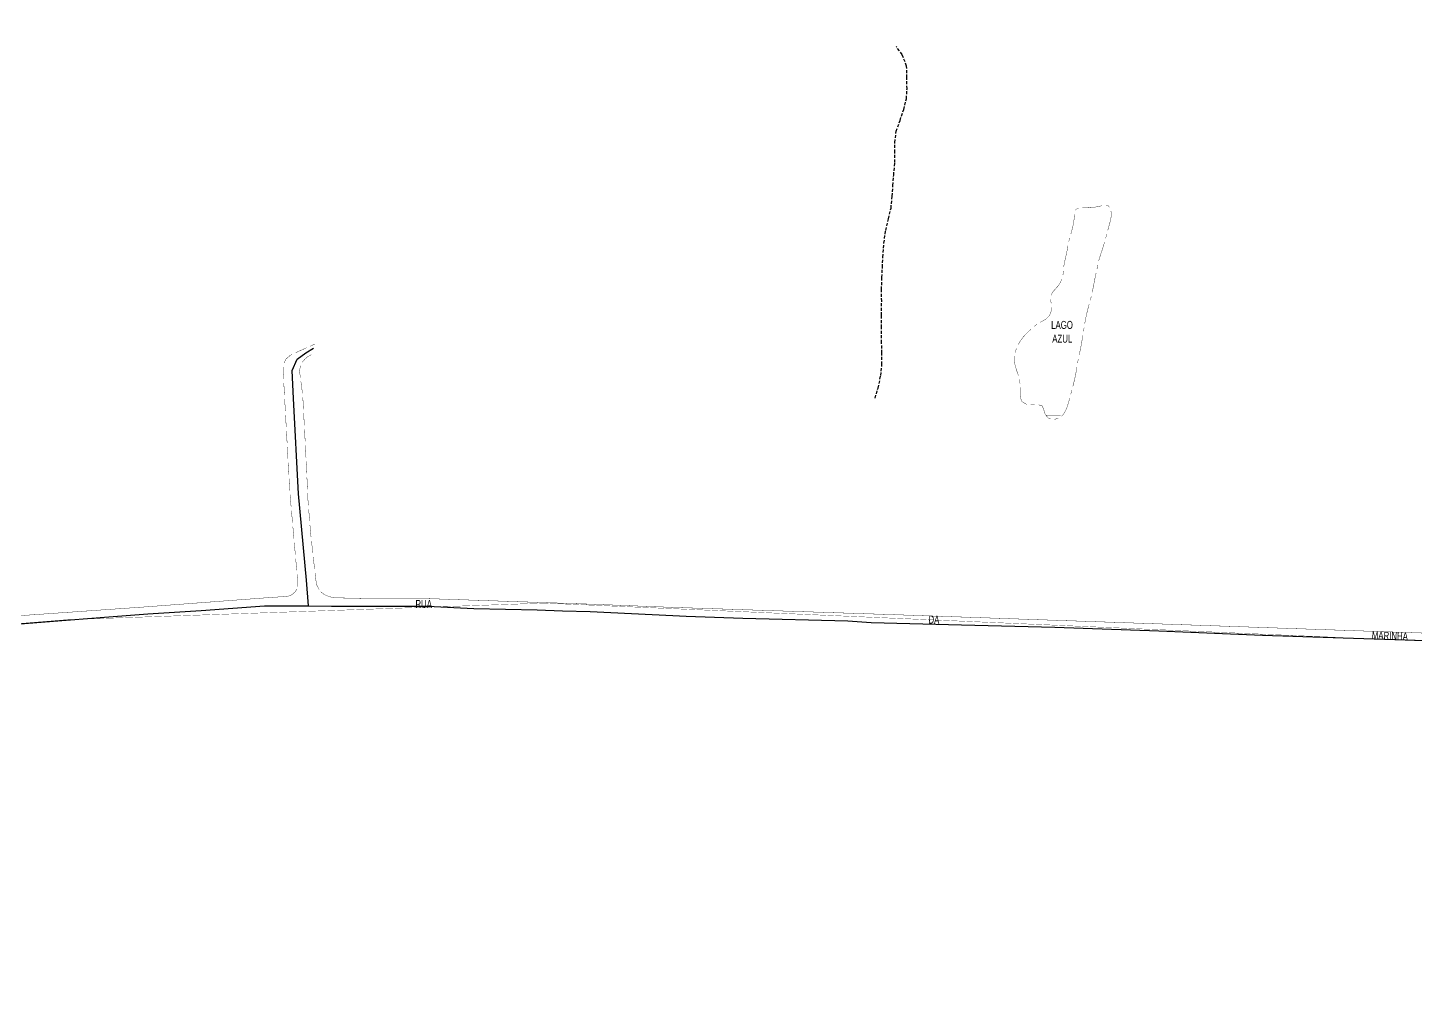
# Model space of a CAD drawing. Extents: x 204256 to 207861, y 4845615 to 4848347.
# Drawn here: x 205046 to 205740, y 4845615 to 4846094 of the extents above; entities that cross this region are included whole.
import ezdxf

# ---------------------------------------------------------------- set-up
doc = ezdxf.new("R2010")
doc.units = 0
doc.header["$LTSCALE"] = 1.5
doc.header["$MEASUREMENT"] = 0
for name, pattern in [('PHANTOMX2', [5, 2.5, -0.5, 0.5, -0.5, 0.5, -0.5]), ('TRACO_15', [3, 2, -1]), ('TRACO_25', [8, 3, -1, 1, -1, 1, -1])]:
    doc.linetypes.add(name, pattern=pattern)
for name, color, linetype in [('HD-HACH-HIDROG', 160, 'CONTINUOUS'), ('HD-LAGOS-INTER', 170, 'CONTINUOUS'), ('HD-TXT-LAGOS', 170, 'CONTINUOUS'), ('LM-LIM-SETOR-FISCAL', 7, 'CONTINUOUS'), ('SV-CAMINHO-TRILHA', 20, 'CONTINUOUS'), ('SV-EIXO-RUA-N-PAV', 6, 'CONTINUOUS'), ('SV-EIXO-RUA-PAV', 20, 'CONTINUOUS'), ('SV-RUA-NAO-PAV-S-GUIA-C-GUIA', 7, 'PHANTOMX2'), ('SV-RUA-PAVIM-S-GUIA-C-GUIA', 7, 'CONTINUOUS'), ('SV-TXT-RUA-PAV-S-GUIA-C-GUIA', 7, 'CONTINUOUS')]:
    doc.layers.add(name, color=color, linetype=linetype)
doc.styles.add('ARIAL', font='ARIAL.TTF')
doc.linetypes.add('Limite', pattern='A,20,-3,[130,ltypeshp.shx,S=6.35,R=0,X=0,Y=0],-3,20', length=46)

# ---------------------------------------------------------------- blocks, each defined once
blk = doc.blocks.new('*X9')
at = {"layer": 'HD-HACH-HIDROG', "const_width": 0.13}
for points in [[(205569.062128, 4845998.559187), (205587.255872, 4845998.559369)], [(205569.292469, 4846000.559222), (205587.472553, 4846000.559404)], [(205569.742622, 4846002.559259), (205586.920697, 4846002.559431)], [(205577.984853, 4846004.559375), (205586.36884, 4846004.559459)], [(205567.746269, 4845992.559074), (205585.813001, 4845992.559255)], [(205568.247465, 4845994.559112), (205586.347477, 4845994.559293)], [(205568.748661, 4845996.55915), (205586.812713, 4845996.559331)], [(205565.872664, 4845984.558924), (205583.566742, 4845984.559101)], [(205566.317932, 4845986.558961), (205584.148131, 4845986.559139)], [(205566.763201, 4845988.558999), (205584.729519, 4845988.559178)], [(205567.245073, 4845990.559036), (205585.278524, 4845990.559217)], [(205564.647568, 4845978.558812), (205581.621496, 4845978.558982)], [(205565.047218, 4845980.558849), (205582.275259, 4845980.559022)], [(205565.458086, 4845982.558887), (205582.929021, 4845982.559061)], [(205563.356498, 4845970.558668), (205579.857331, 4845970.558833)], [(205563.619821, 4845972.558703), (205580.277532, 4845972.55887)], [(205563.90413, 4845974.558739), (205580.715238, 4845974.558907)], [(205564.275849, 4845976.558776), (205581.160089, 4845976.558945)], [(205560.550154, 4845964.55854), (205578.650973, 4845964.558721)], [(205561.784595, 4845966.558586), (205579.035222, 4845966.558758)], [(205563.019037, 4845968.558631), (205579.437129, 4845968.558795)], [(205557.531689, 4845958.558411), (205577.258578, 4845958.558609)], [(205557.683578, 4845956.55838), (205576.735644, 4845956.55857)], [(205557.685113, 4845960.558446), (205577.781512, 4845960.558647)], [(205559.13165, 4845962.558493), (205578.266725, 4845962.558685)], [(205556.434597, 4845950.558268), (205575.221852, 4845950.558456)], [(205557.154136, 4845952.558309), (205575.723174, 4845952.558494)], [(205557.835467, 4845954.558348), (205576.224497, 4845954.558532)], [(205546.562591, 4845942.558038), (205573.791506, 4845942.55831)], [(205549.010831, 4845944.558095), (205574.115364, 4845944.558346)], [(205551.570611, 4845946.558154), (205574.468068, 4845946.558383)], [(205554.683971, 4845948.558218), (205574.832202, 4845948.558419)], [(205541.752361, 4845936.55789), (205572.772464, 4845936.558201)], [(205542.928622, 4845938.557935), (205573.143679, 4845938.558237)], [(205544.636478, 4845940.557985), (205573.467647, 4845940.558274)], [(205539.297119, 4845928.557734), (205571.199944, 4845928.558053)], [(205539.589941, 4845930.55777), (205571.615075, 4845930.55809)], [(205540.059069, 4845932.557808), (205572.030035, 4845932.558127)], [(205540.576101, 4845934.557846), (205572.401249, 4845934.558164)], [(205539.60777, 4845926.557704), (205570.790885, 4845926.558016)], [(205539.91842, 4845924.557674), (205570.469566, 4845924.55798)], [(205540.414598, 4845922.557646), (205570.148248, 4845922.557943)], [(205541.062994, 4845920.55762), (205569.753227, 4845920.557906)], [(205541.71139, 4845918.557593), (205569.287311, 4845918.557869)], [(205541.922066, 4845916.557562), (205568.821395, 4845916.557831)], [(205542.022896, 4845914.55753), (205568.35215, 4845914.557793)], [(205542.123726, 4845912.557498), (205567.822034, 4845912.557755)], [(205542.439282, 4845910.557468), (205567.291917, 4845910.557717)], [(205542.755632, 4845908.557439), (205566.761801, 4845908.557679)], [(205545.1168, 4845906.557429), (205566.119523, 4845906.557639)], [(205553.353724, 4845904.557479), (205565.452471, 4845904.557599)], [(205554.100669, 4845902.557453), (205564.382353, 4845902.557556)], [(205554.847614, 4845900.557427), (205562.424919, 4845900.557503)]]:
    blk.add_lwpolyline(points, dxfattribs=at)

msp = doc.modelspace()

# ---------------------------------------------------------------- linework, layer by layer
at = {"layer": 'HD-LAGOS-INTER', "const_width": 0.18}
for points in [[(205581.78, 4846004.91), (205580.13, 4846004.6)], [(205582.09, 4846004.98), (205581.78, 4846004.91)], [(205583.07, 4846005.21), (205582.09, 4846004.98)], [(205586.22, 4846005.11), (205585.05, 4846005.18)], [(205586.67, 4846004.41), (205586.22, 4846005.11)], [(205568.98, 4845997.88), (205568.9, 4845997.17)], [(205569.2, 4845999.77), (205568.98, 4845997.88)], [(205569.21, 4845999.87), (205569.2, 4845999.77)], [(205569.33, 4846000.86), (205569.21, 4845999.87)], [(205569.97, 4846003.34), (205569.81, 4846002.8)], [(205570.36, 4846003.54), (205569.97, 4846003.34)], [(205571.25, 4846004), (205570.36, 4846003.54)], [(205573.66, 4846004.48), (205573.15, 4846004.45)], [(205574.15, 4846004.46), (205573.66, 4846004.48)], [(205576.59, 4846004.36), (205574.15, 4846004.46)], [(205577.14, 4846004.38), (205576.59, 4846004.36)], [(205579.51, 4846004.48), (205577.14, 4846004.38)], [(205580.13, 4846004.6), (205579.51, 4846004.48)], [(205586.89, 4845996.43), (205587.37, 4845998.64)], [(205587.37, 4845998.64), (205587.53, 4845999.36)], [(205587.59, 4846001.82), (205587.45, 4846002.61)], [(205587.53, 4845999.36), (205587.58, 4846001.62)], [(205587.58, 4846001.62), (205587.59, 4846001.82)], [(205567.52, 4845991.36), (205567.43, 4845991.06)], [(205567.71, 4845992.03), (205567.52, 4845991.36)], [(205567.93, 4845992.81), (205567.71, 4845992.03)], [(205567.98, 4845992.99), (205567.93, 4845992.81)], [(205568.31, 4845994.27), (205567.98, 4845992.99)], [(205568.45, 4845994.93), (205568.31, 4845994.27)], [(205568.9, 4845997.17), (205568.45, 4845994.93)], [(205585.87, 4845992.83), (205586.4, 4845994.76)], [(205586.4, 4845994.76), (205586.46, 4845994.98)], [(205586.46, 4845994.98), (205586.68, 4845995.72)], [(205586.68, 4845995.72), (205586.89, 4845996.43)], [(205565.82, 4845984.34), (205565.66, 4845983.36)], [(205565.99, 4845985.25), (205565.82, 4845984.34)], [(205565.82, 4845984.34), (205565.82, 4845984.34)], [(205566.53, 4845987.79), (205566.39, 4845987.2)], [(205566.63, 4845988.17), (205566.53, 4845987.79)], [(205566.89, 4845989.14), (205566.63, 4845988.17)], [(205583.13, 4845983.21), (205583.44, 4845984.12)], [(205583.44, 4845984.12), (205584.03, 4845986.08)], [(205584.03, 4845986.08), (205584.31, 4845986.98)], [(205584.31, 4845986.98), (205584.32, 4845987.03)], [(205584.85, 4845988.96), (205585.1, 4845989.93)], [(205585.1, 4845989.93), (205585.29, 4845990.64)], [(205585.29, 4845990.64), (205585.36, 4845990.9)], [(205564.75, 4845979.13), (205564.2, 4845976.51)], [(205564.83, 4845979.45), (205564.75, 4845979.13)], [(205565.27, 4845981.39), (205564.83, 4845979.45)], [(205565.58, 4845982.86), (205565.27, 4845981.39)], [(205565.27, 4845981.39), (205565.27, 4845981.39)], [(205565.66, 4845983.36), (205565.58, 4845982.86)], [(205581.35, 4845977.49), (205581.57, 4845978.4)], [(205581.57, 4845978.4), (205582.19, 4845980.37)], [(205582.19, 4845980.37), (205582.47, 4845981.26)], [(205582.47, 4845981.26), (205582.81, 4845982.27)], [(205582.81, 4845982.27), (205582.96, 4845982.68)], [(205582.96, 4845982.68), (205583.13, 4845983.21)], [(205563.58, 4845971.14), (205563.47, 4845970.56)], [(205563.61, 4845971.55), (205563.58, 4845971.14)], [(205563.69, 4845972.55), (205563.61, 4845971.55)], [(205563.9, 4845974.72), (205563.88, 4845974.54)], [(205564.02, 4845975.53), (205563.9, 4845974.72)], [(205564.13, 4845976.2), (205564.02, 4845975.53)], [(205564.2, 4845976.51), (205564.13, 4845976.2)], [(205579.53, 4845969.05), (205580.08, 4845971.62)], [(205580.49, 4845973.58), (205580.69, 4845974.56)], [(205580.69, 4845974.56), (205580.7, 4845974.61)], [(205580.7, 4845974.61), (205580.89, 4845975.54)], [(205559.78, 4845963.64), (205559.31, 4845963.12)], [(205560.86, 4845964.84), (205559.78, 4845963.64)], [(205561.09, 4845965.14), (205560.86, 4845964.84)], [(205561.79, 4845966.07), (205561.09, 4845965.14)], [(205562.17, 4845966.82), (205561.79, 4845966.07)], [(205563.06, 4845968.61), (205562.17, 4845966.82)], [(205578.16, 4845962.01), (205578.7, 4845964.76)], [(205578.7, 4845964.76), (205578.74, 4845964.96)], [(205578.74, 4845964.96), (205578.89, 4845965.74)], [(205578.89, 4845965.74), (205579.01, 4845966.43)], [(205579.01, 4845966.43), (205579.46, 4845968.69)], [(205579.46, 4845968.69), (205579.53, 4845969.05)], [(205557.44, 4845958.4), (205557.46, 4845957.4)], [(205557.46, 4845957.4), (205557.47, 4845957.3)], [(205557.47, 4845957.3), (205557.61, 4845956.41)], [(205558.31, 4845961.93), (205557.51, 4845960.37)], [(205558.47, 4845962.12), (205558.31, 4845961.93)], [(205559.31, 4845963.12), (205558.47, 4845962.12)], [(205577.13, 4845957.94), (205577.3, 4845958.54)], [(205577.3, 4845958.54), (205577.65, 4845959.88)], [(205578.12, 4845961.82), (205578.16, 4845962.01)], [(205556.57, 4845950.08), (205555.55, 4845949.1)], [(205556.85, 4845950.59), (205556.57, 4845950.08)], [(205557.29, 4845951.41), (205556.85, 4845950.59)], [(205557.31, 4845951.48), (205557.29, 4845951.41)], [(205557.72, 4845952.9), (205557.31, 4845951.48)], [(205557.72, 4845954.42), (205557.72, 4845953.42)], [(205557.72, 4845953.42), (205557.72, 4845952.9)], [(205574.94, 4845949.22), (205575.13, 4845950.19)], [(205575.13, 4845950.19), (205575.59, 4845952.14)], [(205575.59, 4845952.14), (205575.82, 4845953.11)], [(205575.82, 4845953.11), (205576.08, 4845954.08)], [(205576.08, 4845954.08), (205576.2, 4845954.56)], [(205576.2, 4845954.56), (205576.6, 4845956.01)], [(205547, 4845943), (205545.94, 4845942.01)], [(205547.41, 4845943.36), (205547, 4845943)], [(205549.26, 4845944.97), (205548.92, 4845944.67)], [(205549.7, 4845945.3), (205549.26, 4845944.97)], [(205550.46, 4845945.87), (205549.7, 4845945.3)], [(205550.5, 4845945.9), (205550.46, 4845945.87)], [(205552.24, 4845946.97), (205552.2, 4845946.95)], [(205553.09, 4845947.42), (205552.24, 4845946.97)], [(205553.59, 4845947.69), (205553.09, 4845947.42)], [(205553.96, 4845947.91), (205553.59, 4845947.69)], [(205554.89, 4845948.46), (205553.96, 4845947.91)], [(205555.55, 4845949.1), (205554.89, 4845948.46)], [(205573.76, 4845942.32), (205573.87, 4845943)], [(205573.87, 4845943), (205574.07, 4845944.29)], [(205574.4, 4845946.27), (205574.45, 4845946.61)], [(205574.45, 4845946.61), (205574.57, 4845947.25)], [(205574.57, 4845947.25), (205574.71, 4845948.08)], [(205574.71, 4845948.08), (205574.94, 4845949.22)], [(205541.59, 4845936.65), (205541.09, 4845935.7)], [(205542.11, 4845937.42), (205541.59, 4845936.65)], [(205543.27, 4845939.14), (205542.11, 4845937.42)], [(205543.88, 4845939.83), (205543.27, 4845939.14)], [(205544.74, 4845940.82), (205543.88, 4845939.83)], [(205545.23, 4845941.3), (205544.74, 4845940.82)], [(205545.81, 4845941.88), (205545.23, 4845941.3)], [(205545.94, 4845942.01), (205545.81, 4845941.88)], [(205572.59, 4845935.42), (205572.61, 4845935.49)], [(205572.61, 4845935.49), (205572.77, 4845936.4)], [(205572.77, 4845936.4), (205572.87, 4845936.97)], [(205572.87, 4845936.97), (205573.11, 4845938.37)], [(205573.11, 4845938.37), (205573.13, 4845938.45)], [(205573.13, 4845938.45), (205573.28, 4845939.36)], [(205573.28, 4845939.36), (205573.39, 4845940.04)], [(205573.39, 4845940.04), (205573.44, 4845940.34)], [(205539.31, 4845930), (205539.27, 4845928)], [(205539.97, 4845933), (205539.68, 4845931.96)], [(205540.31, 4845933.86), (205539.97, 4845933)], [(205571.09, 4845928.16), (205571.18, 4845928.56)], [(205571.59, 4845930.52), (205571.72, 4845931.1)], [(205571.72, 4845931.1), (205572.21, 4845933.45)], [(205572.21, 4845933.45), (205572.33, 4845934.02)], [(205572.33, 4845934.02), (205572.59, 4845935.42)], [(205539.27, 4845928), (205539.27, 4845927.52)], [(205539.27, 4845927.52), (205539.33, 4845927)], [(205539.33, 4845927), (205539.46, 4845926.03)], [(205539.46, 4845926.03), (205539.69, 4845925.04)], [(205539.69, 4845925.04), (205539.8, 4845924.55)], [(205539.8, 4845924.55), (205540.26, 4845923.12)], [(205540.26, 4845923.12), (205540.55, 4845922.22)], [(205540.55, 4845922.22), (205540.9, 4845921.23)], [(205569.78, 4845920.5), (205570.17, 4845922.65)], [(205570.17, 4845922.65), (205570.24, 4845923.06)], [(205570.24, 4845923.06), (205570.33, 4845923.63)], [(205570.33, 4845923.63), (205570.47, 4845924.54)], [(205570.47, 4845924.54), (205570.48, 4845924.62)], [(205570.8, 4845926.6), (205570.98, 4845927.58)], [(205570.98, 4845927.58), (205571.09, 4845928.16)], [(205540.9, 4845921.23), (205541.06, 4845920.79)], [(205541.06, 4845920.79), (205541.21, 4845920.28)], [(205541.78, 4845918.36), (205541.84, 4845918.16)], [(205541.84, 4845918.16), (205542.03, 4845916.38)], [(205568.43, 4845914.84), (205568.68, 4845915.81)], [(205568.68, 4845915.81), (205568.76, 4845916.12)], [(205568.76, 4845916.12), (205568.92, 4845916.78)], [(205568.92, 4845916.78), (205569.12, 4845917.57)], [(205569.12, 4845917.57), (205569.6, 4845919.7)], [(205569.6, 4845919.7), (205569.78, 4845920.5)], [(205542.11, 4845911.39), (205542.1, 4845910.92)], [(205542.1, 4845910.92), (205542.2, 4845909.39)], [(205542.15, 4845913.72), (205542.11, 4845911.39)], [(205542.15, 4845914.39), (205542.15, 4845913.72)], [(205542.2, 4845909.39), (205542.2, 4845909.34)], [(205542.2, 4845909.34), (205542.88, 4845907.51)], [(205566.46, 4845907.44), (205566.89, 4845909.04)], [(205567.41, 4845910.97), (205567.66, 4845911.94)], [(205567.66, 4845911.94), (205567.82, 4845912.54)], [(205567.82, 4845912.54), (205567.92, 4845912.91)], [(205542.88, 4845907.51), (205542.96, 4845907.3)], [(205542.96, 4845907.3), (205545.34, 4845905.88)], [(205547.31, 4845905.6), (205549.31, 4845905.63)], [(205551.31, 4845905.65), (205551.41, 4845905.65)], [(205551.41, 4845905.65), (205552.26, 4845905.36)], [(205552.26, 4845905.36), (205553.18, 4845905.04)], [(205553.18, 4845905.04), (205553.89, 4845903.13)], [(205553.89, 4845903.13), (205554.18, 4845902.37)], [(205554.18, 4845902.37), (205554.52, 4845901.24)], [(205554.52, 4845901.24), (205554.65, 4845900.81)], [(205554.65, 4845900.81), (205555.66, 4845899.63)], [(205563.02, 4845900.17), (205563.51, 4845900.78)], [(205563.51, 4845900.78), (205563.99, 4845901.38)], [(205563.99, 4845901.38), (205564.61, 4845902.44)], [(205564.61, 4845902.44), (205564.78, 4845902.74)], [(205564.78, 4845902.74), (205565.44, 4845904.26)], [(205565.44, 4845904.26), (205565.58, 4845904.59)], [(205565.58, 4845904.59), (205566.36, 4845907.11)], [(205566.36, 4845907.11), (205566.46, 4845907.44)], [(205555.66, 4845899.63), (205556.12, 4845899.09)], [(205556.12, 4845899.09), (205557.32, 4845898.61)], [(205559.28, 4845898.37), (205561.19, 4845898.98)], [(205562.85, 4845900.03), (205563.02, 4845900.17)]]:
    msp.add_lwpolyline(points, dxfattribs=at)
at = {"layer": 'LM-LIM-SETOR-FISCAL', "linetype": 'Limite', "ltscale": 0.1, "const_width": 0.13, "flags": 128}
msp.add_lwpolyline([(204255.91, 4845774.54), (204446.84, 4845974), (204535.1, 4846039.96), (204560.77, 4846069.41), (204570.54, 4846097.54), (204632.4, 4846153.82), (204654.94, 4846153.05), (205078.23, 4846433.21), (204983.84, 4846565.04), (204273.38, 4846554.21), (204347.03, 4846594.12), (204378.32, 4846626.2), (204398.13, 4846660.67), (204526.98, 4846971.03), (204438.64, 4847114.19), (204402.08, 4847237.98), (204373.18, 4847447.79), (204373.2, 4847552.6), (204365.79, 4847552.5), (205446.22, 4847576.17), (205460.3, 4847496.97), (205556.14, 4847515.7), (205660.88, 4847539.89), (205654.63, 4847591.47), (205807.66, 4847598.84), (205876.3, 4847605.11), (205880.92, 4847594.37), (205947.96, 4847607.22), (205959.47, 4847609.16), (205968.56, 4847603.73), (205972.79, 4847599.34), (206017.95, 4847599.66), (206211.07, 4847610.99), (206253.35, 4847609.47), (206274.49, 4847604.21), (206283.85, 4847619.28), (206186.17, 4847750.07), (206524.96, 4848001.52), (206519.68, 4848013.26), (206960.49, 4848346.74), (206966.87, 4848336.83), (206987.16, 4848307.84), (207005.71, 4848281.99), (207017.4, 4848267.11), (206974.73, 4848235.13), (206955.48, 4848219.86), (206950.26, 4848216.07), (206955.58, 4848209.27), (206959.42, 4848202.77), (206982.67, 4848172.12), (206995.35, 4848155.22), (207005.92, 4848142.54), (207020.41, 4848120.82), (207031.95, 4848105.77), (207060.87, 4848065.4), (207066.5, 4848058.01), (207069.11, 4848053.33), (207069.26, 4848049.8), (207069.37, 4848045.04), (207075.04, 4848034.33), (207087.01, 4848019.05), (207090.77, 4848014.03), (207100.06, 4848001.48), (207111.59, 4847986.15), (207126.09, 4847965.9), (207130.37, 4847960.22), (207134.22, 4847955.66), (207145.03, 4847940.16), (207159.13, 4847921.36), (207169.47, 4847906.92), (207186.34, 4847883.83), (207193.03, 4847885.67), (207202.51, 4847892.47), (207242.67, 4847921.29), (207248.23, 4847915.4), (207260.72, 4847896.98), (207285.87, 4847860.83), (207310.76, 4847826.26), (207315.6, 4847819.35), (207328.91, 4847799.72), (207333.8, 4847793.43), (207340.01, 4847785.42), (207350.49, 4847771.92), (207365.1, 4847750.55), (207367.63, 4847745.51), (207368.81, 4847743.14), (207390.62, 4847713.26), (207400.06, 4847698.96), (207410.24, 4847685.38), (207427.79, 4847661.69), (207431.06, 4847656.73), (207440.44, 4847642.51), (207457.67, 4847619.01), (207463.75, 4847610.71), (207498.88, 4847562.81), (207506.17, 4847553.18), (207511.91, 4847545.61), (207531.85, 4847519.47), (207540.14, 4847507.78), (207556.36, 4847486.66), (207571.87, 4847465.34), (207564.83, 4847458.43), (207551.89, 4847445.71), (207534.74, 4847428.33), (207518.94, 4847409.14), (207499.11, 4847384.81), (207498.17, 4847383.65), (207496.47, 4847381.56), (207486.15, 4847368.88), (207482.26, 4847364.11), (207477.47, 4847358.01), (207465.6, 4847339.64), (207465.56, 4847339.57), (207453.37, 4847317.61), (207438.93, 4847286.56), (207430.8, 4847269.09), (207410.93, 4847225.64), (207406.21, 4847217.15), (207396.71, 4847200.13), (207391.02, 4847192.25), (207379.11, 4847175.75), (207360.52, 4847152.72), (207355.52, 4847146.52), (207336.47, 4847121.03), (207323.47, 4847103.64), (207318.06, 4847094.89), (207310.15, 4847082.08), (207305.19, 4847073.38), (207304.65, 4847072.43), (207303.79, 4847070.78), (207287.7, 4847039.93), (207271.61, 4847010.96), (207261.28, 4846991.91), (207237.73, 4846950.07), (207236, 4846947.01), (207246.02, 4846928.73), (207251.02, 4846918.92), (207261.83, 4846899.5), (207265.63, 4846893.3), (207284.85, 4846863.07), (207289.66, 4846855.66), (207307.47, 4846827.84), (207314.88, 4846816.63), (207320.06, 4846808.15), (207332.53, 4846791.25), (207339.11, 4846782.58), (207345.12, 4846773.87), (207348.76, 4846768.8), (207357.76, 4846756.36), (207363.08, 4846749.04), (207366.95, 4846743.73), (207375.37, 4846734.54), (207383.22, 4846728.41), (207384.7, 4846727.73), (207392.17, 4846724.3), (207394.9, 4846723.05), (207402.49, 4846720.73), (207417.51, 4846716.14), (207437.03, 4846709.56), (207455.89, 4846703.64), (207460.62, 4846701.8), (207464.4, 4846700.29), (207467.39, 4846699.09), (207481.11, 4846693.55), (207488.13, 4846690.92), (207492.95, 4846689.16), (207510.17, 4846679.84), (207529.47, 4846668.22), (207543.72, 4846659.45), (207561.49, 4846646.95), (207570.84, 4846639.98), (207577.05, 4846635.29), (207586.86, 4846628.1), (207606.11, 4846612.63), (207623.66, 4846599.69), (207639.45, 4846588.94), (207662.08, 4846572.67), (207671.27, 4846565.58), (207685.28, 4846561.61), (207697.24, 4846558.13), (207709.78, 4846554.65), (207731.23, 4846549.14), (207735.6, 4846547.91), (207745.02, 4846545.25), (207762.81, 4846541.24), (207775.65, 4846538.39), (207787.75, 4846535.54), (207783.77, 4846513.63), (207781.5, 4846502.37), (207779.56, 4846492.81), (207778.5, 4846480), (207783.13, 4846476.08), (207788.36, 4846474.34), (207788.71, 4846474.22), (207798.97, 4846471.45), (207842.08, 4846460.36), (207844.37, 4846459.93), (207847.21, 4846459.39), (207851.95, 4846457.87), (207854.6, 4846457.02), (207858.96, 4846455.96), (207860.74, 4846451.34), (207859.67, 4846437.09), (207856.83, 4846420), (207854.33, 4846403.63), (207846.53, 4846396.15), (207836.81, 4846356.4), (207833.21, 4846341.98), (207827.16, 4846317.88), (207806.6, 4846238.03), (207795.3, 4846194.29), (207792.57, 4846183.36), (207787.76, 4846165.39), (207754.01, 4846025.3), (207739.36, 4845961), (207739.21, 4845960.34), (207737.77, 4845953.31), (207733.28, 4845938.2), (207726.95, 4845910.14), (207723, 4845891.36), (207741.21, 4845886.65), (207760.55, 4845879.79), (207773.24, 4845875.33), (207781.18, 4845873.09), (207785.9, 4845871.77), (207797.77, 4845868.36), (207799.24, 4845867.93), (207814.84, 4845863.98), (207831.48, 4845857.74), (207850.72, 4845850.88), (207842.01, 4845830.09), (207833.57, 4845800.72), (207825.14, 4845777.91), (207814.83, 4845746.81), (207813.3, 4845742.3), (207812.54, 4845740.05), (207809.34, 4845729.53), (207804.2, 4845714.63), (207791.7, 4845677.75), (207783.5, 4845679.57), (207766.81, 4845685.02), (207754.43, 4845688.82), (207739.64, 4845691.3), (207722.13, 4845693.94), (207717.1, 4845694.68), (207690.08, 4845700.62), (207680.08, 4845702.89), (207670.03, 4845704.98), (207667.81, 4845700.16), (207660.99, 4845676.98), (207660.54, 4845673.8), (207657.39, 4845659.57), (207656.59, 4845656.53), (207655.95, 4845653.98), (207650.56, 4845639.59), (207647.27, 4845633.02), (207644.17, 4845622.85), (207641.37, 4845615.1), (207618.1, 4845615.4), (207601.33, 4845615.86), (207592.93, 4845615.82), (207543.69, 4845617.43), (207493.78, 4845618.83), (207471.28, 4845620.61), (207442.67, 4845621.38), (207409.05, 4845621.45), (207395.8, 4845621.64), (207345.61, 4845622.76), (207297.34, 4845623.66), (207294.87, 4845656.58), (207289.29, 4845728.51), (207262.54, 4845726.7), (207256.04, 4845726.92), (207223.17, 4845727.38), (207195.16, 4845729.67), (207135.61, 4845730.44), (207094.04, 4845731.93), (207071.52, 4845732.83), (207036.85, 4845734.18), (207004.87, 4845734.18), (206995.29, 4845734.45), (206955.41, 4845735.22), (205304.22, 4845806.54), (205065.89, 4845798.29), (204762.24, 4845774.02), (204255.91, 4845774.54)], close=True, dxfattribs=at)
at = {"layer": 'SV-CAMINHO-TRILHA', "linetype": 'TRACO_15', "ltscale": 0.5}
msp.add_lwpolyline([(205469.55, 4845909.05), (205471.07, 4845914.06), (205472.43, 4845920.32), (205473, 4845925.88), (205472.97, 4845931.64), (205472.84, 4845936.65), (205472.79, 4845944.31), (205472.76, 4845950.46), (205472.87, 4845957.47), (205472.83, 4845963.28), (205472.95, 4845969.39), (205473.27, 4845974.45), (205473.44, 4845979.5), (205474, 4845986.52), (205474.91, 4845992.88), (205476.33, 4845998.69), (205477.55, 4846003.95), (205478.12, 4846009.96), (205478.49, 4846015.32), (205478.91, 4846020.43), (205479.42, 4846026.79), (205479.49, 4846031.8), (205479.46, 4846036.81), (205480.13, 4846042.42), (205482.05, 4846047.83), (205483.87, 4846053.3), (205485.24, 4846058.66), (205485.56, 4846063.67), (205485.43, 4846069.27), (205485.35, 4846074.98), (205483.11, 4846080.78), (205480.09, 4846084.77)], dxfattribs=at)
at = {"layer": 'SV-EIXO-RUA-N-PAV'}
msp.add_lwpolyline([(205034.02, 4845795.59), (205058.8, 4845797.47), (205084.42, 4845799.49), (205106.01, 4845801.12), (205132.61, 4845802.81)], dxfattribs=at)
at = {"layer": 'SV-EIXO-RUA-PAV'}
for points in [[(205186.34, 4845804.93), (205186.33, 4845805.24), (205185.3, 4845818.02), (205181.34, 4845861.24), (205178.81, 4845908.85), (205178.22, 4845922.87), (205180.75, 4845928.52), (205185.04, 4845931.63), (205188.91, 4845933.96)], [(205132.61, 4845802.81), (205164.35, 4845805.13), (205186.33, 4845805.24), (205197.76, 4845805), (205216.39, 4845805), (205245.76, 4845805), (205269, 4845803.82), (205300.69, 4845803.17), (205313.31, 4845802.77), (205327.2, 4845802.34), (205368.44, 4845800.31), (205375.18, 4845800.06), (205403.41, 4845799.01), (205455.9, 4845797.74), (205467.55, 4845796.92), (205512.81, 4845795.75), (205559.37, 4845794.45), (205611.41, 4845792.62), (205663.18, 4845790.54), (205703.62, 4845789.24), (205770.62, 4845787.02), (205781.9, 4845786.56), (205796.17, 4845785.87)]]:
    msp.add_lwpolyline(points, dxfattribs=at)
at = {"layer": 'SV-RUA-NAO-PAV-S-GUIA-C-GUIA', "linetype": 'TRACO_25', "const_width": 0.18, "flags": 128}
msp.add_lwpolyline([(204998.05, 4845796.61), (205033.28, 4845799.65), (205103.8, 4845804.59), (205131.36, 4845806.66)], dxfattribs=at)
at = {"layer": 'SV-RUA-PAVIM-S-GUIA-C-GUIA', "const_width": 0.18}
for points in [[(205187.16, 4845934.97), (205188.99, 4845935.79)], [(205188.99, 4845935.79), (205189.5, 4845936.02)], [(205174.93, 4845928.4), (205177.17, 4845930.37)], [(205177.17, 4845930.37), (205177.18, 4845930.37)], [(205177.18, 4845930.37), (205178.06, 4845930.84)], [(205179.86, 4845931.7), (205185.34, 4845934.16)], [(205183.27, 4845927.01), (205184.58, 4845928.52)], [(205184.58, 4845928.52), (205184.86, 4845928.84)], [(205184.86, 4845928.84), (205185.32, 4845929.19)], [(205185.32, 4845929.19), (205186.08, 4845929.79)], [(205186.08, 4845929.79), (205186.99, 4845930.28)], [(205186.99, 4845930.28), (205187.68, 4845930.66)], [(205187.68, 4845930.66), (205187.68, 4845930.66)], [(205173.67, 4845922.98), (205173.69, 4845923.6)], [(205173.68, 4845922.61), (205173.67, 4845922.98)], [(205173.72, 4845921.44), (205173.68, 4845922.61)], [(205173.69, 4845923.6), (205173.72, 4845924.55)], [(205173.72, 4845924.55), (205173.73, 4845924.6)], [(205174.15, 4845926.55), (205174.92, 4845928.39)], [(205174.92, 4845928.39), (205174.93, 4845928.4)], [(205181.86, 4845922.46), (205182.3, 4845925.28)], [(205181.88, 4845922.32), (205181.86, 4845922.46)], [(205182.27, 4845919.34), (205181.88, 4845922.32)], [(205173.77, 4845920.61), (205173.72, 4845921.44)], [(205173.88, 4845918.61), (205173.77, 4845920.61)], [(205174.32, 4845910.62), (205173.99, 4845916.61)], [(205183.32, 4845911.41), (205182.53, 4845917.36)], [(205174.76, 4845902.63), (205174.43, 4845908.63)], [(205183.82, 4845903.43), (205183.5, 4845909.42)], [(205184.24, 4845895.44), (205183.92, 4845901.43)], [(205175.2, 4845894.65), (205174.87, 4845900.64)], [(205175.64, 4845886.66), (205175.31, 4845892.65)], [(205184.67, 4845887.45), (205184.35, 4845893.44)], [(205176.08, 4845878.67), (205175.75, 4845884.66)], [(205185.09, 4845879.46), (205184.77, 4845885.46)], [(205176.52, 4845870.68), (205176.19, 4845876.67)], [(205185.46, 4845871.47), (205185.19, 4845877.47)], [(205176.95, 4845862.69), (205176.63, 4845868.69)], [(205185.82, 4845863.48), (205185.55, 4845869.48)], [(205177.65, 4845854.72), (205177.12, 4845860.7)], [(205186.06, 4845858.26), (205185.92, 4845861.48)], [(205178.35, 4845846.76), (205177.82, 4845852.73)], [(205186.12, 4845857.49), (205186.06, 4845858.26)], [(205186.28, 4845855.49), (205186.12, 4845857.49)], [(205186.9, 4845847.52), (205186.43, 4845853.5)], [(205187.3, 4845842.42), (205187.06, 4845845.53)], [(205179.05, 4845838.79), (205178.52, 4845844.76)], [(205187.4, 4845841.54), (205187.3, 4845842.42)], [(205187.62, 4845839.55), (205187.4, 4845841.54)], [(205179.75, 4845830.82), (205179.23, 4845836.79)], [(205188.49, 4845831.6), (205187.84, 4845837.56)], [(205180.45, 4845822.85), (205179.93, 4845828.82)], [(205189.37, 4845823.65), (205188.71, 4845829.61)], [(205180.88, 4845818.03), (205180.63, 4845820.86)], [(205180.88, 4845817.87), (205180.88, 4845818.03)], [(205180.88, 4845818.03), (205180.88, 4845818.03)], [(205180.91, 4845816.38), (205180.88, 4845817.87)], [(205189.93, 4845818.62), (205189.59, 4845821.66)], [(205190.08, 4845817.69), (205189.93, 4845818.62)], [(205190.4, 4845815.72), (205190.08, 4845817.69)], [(205174.97, 4845809.85), (205176.46, 4845810.1), (205177.88, 4845810.66), (205179.74, 4845812.21), (205180.47, 4845813.55)], [(205180.74, 4845814.88), (205180.85, 4845815.87)], [(205180.85, 4845815.87), (205180.91, 4845816.38)], [(205191.69, 4845813.26), (205190.4, 4845815.72)], [(205200.35, 4845809.18), (205197.38, 4845809.62), (205195.35, 4845810.3), (205194.01, 4845810.98), (205192.4, 4845812.27)], [(205131.36, 4845806.66), (205168.12, 4845809.42)], [(205168.12, 4845809.42), (205174.97, 4845809.85)], [(205215.46, 4845808.87), (205200.35, 4845809.18)], [(205244.73, 4845808.84), (205215.46, 4845808.87)], [(205326.19, 4845806.07), (205244.73, 4845808.84)], [(205367.98, 4845804.44), (205326.19, 4845806.07)], [(205479.97, 4845800.74), (205367.98, 4845804.44)], [(205702.78, 4845792.99), (205479.97, 4845800.74)], [(205768.17, 4845790.72), (205702.78, 4845792.99)]]:
    msp.add_lwpolyline(points, dxfattribs=at)

# ---------------------------------------------------------------- block references
at = {"layer": 'HD-LAGOS-INTER'}
msp.add_blockref('*X9', (0, 0), dxfattribs=at)

# ---------------------------------------------------------------- texts
at = {"layer": 'HD-TXT-LAGOS', "style": 'ARIAL', "width": 0.7}
for s, p in [('LAGO', (205557.6, 4845943.61)), ('AZUL', (205558.14, 4845936.73))]:
    msp.add_text(s, height=4, dxfattribs=at).set_placement(p)
at = {"layer": 'SV-TXT-RUA-PAV-S-GUIA-C-GUIA', "style": 'ARIAL', "width": 0.7}
msp.add_text('RUA', height=4, dxfattribs=at).set_placement((205239.81, 4845804.08))
for s, p in [('DA', (205496.22, 4845796.37)), ('MARINHA', (205717.84, 4845788.52))]:
    msp.add_text(s, height=4, rotation=358, dxfattribs=at).set_placement(p)

doc.saveas('drawing.dxf')
